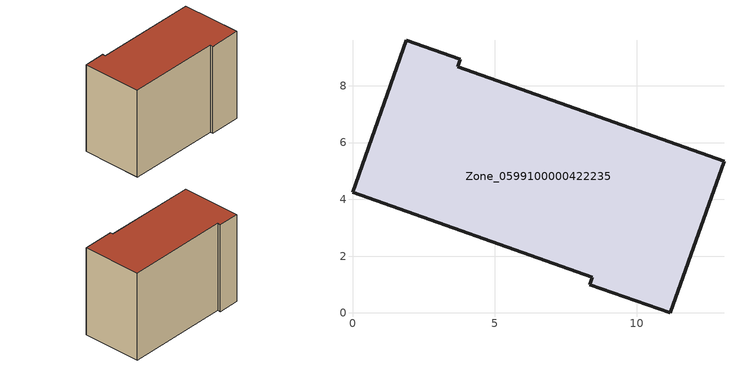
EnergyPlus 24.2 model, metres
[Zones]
Zone_0599100000422235
 floor ground (C_G): 8.35,0.99 8.44,1.25 0,4.25 1.9,9.61 3.8,8.93 3.71,8.67 13.08,5.33 11.18,0 z0.51
 wall outside (C_F): 8.44,1.25 8.35,0.99 11.18,0 13.08,5.33 3.71,8.67 3.8,8.93 1.9,9.61 0,4.25 8.44,1.25 z0.51:9.12
 roof outside (C_R): 1.9,9.61 0,4.25 8.44,1.25 8.35,0.99 11.18,0 13.08,5.33 3.71,8.67 3.8,8.93 z9.12
[BUILDING]
Pand.0599100000422235: North Axis=0; Terrain=City; Loads Convergence Tolerance Value=0.04; Temperature Convergence Tolerance Value=0.4; Solar Distribution=FullExterior; Maximum Number of Warmup Days=25; Minimum Number of Warmup Days=1
[Site:Location]
Rotterdam.The.Hague.AP_ZH_NLD Design_Conditions: Latitude=51.96; Longitude=4.45; Time Zone=1; Elevation=-4.5
[SITE:GROUNDTEMPERATURE:BUILDINGSURFACE]
18, 18, 18, 18, 18, 18, 18, 18, 18, 18, 18, 18
[MATERIAL] Thermal Absorptance=0.9; Solar Absorptance=0.7; Visible Absorptance=0.7
Name | Roughness | Thickness | Conductivity | Density | Specific Heat
G.TI.1992-2005 | MediumSmooth | 0.15 | 0.06 | 540 | 1210
F.TI.1992-2005 | Rough | 0.3 | 0.12 | 1920 | 840
R.TI.1992-2005 | MediumRough | 0.2 | 0.08 | 1500 | 1000
[CONSTRUCTION]
C_G: G.TI.1992-2005
C_F: F.TI.1992-2005
C_R: R.TI.1992-2005
[ZONE]
Zone_0599100000422235: Type=1; Multiplier=1; Ceiling Height=Autocalculate; Volume=Autocalculate; Floor Area=autocalculate; Part of Total Floor Area=Yes
[ZONEINFILTRATION:DESIGNFLOWRATE]
Infil_Zone_0599100000422235: Zone or ZoneList or Space or SpaceList=Zone_0599100000422235; Schedule=AlwaysOn; Design Flow Rate Calculation Method=Flow/Area; Flow Rate per Floor Area=0.0015; Constant Term Coefficient=1; Temperature Term Coefficient=0; Velocity Term Coefficient=0; Velocity Squared Term Coefficient=0
[HVACTEMPLATE:ZONE:IDEALLOADSAIRSYSTEM]
Zone_0599100000422235: Maximum Heating Supply Air Temperature=50; Minimum Cooling Supply Air Temperature=13; Maximum Heating Supply Air Humidity Ratio=0.0156; Minimum Cooling Supply Air Humidity Ratio=0.0077; Heating Limit=NoLimit; Cooling Limit=NoLimit; Dehumidification Control Type=ConstantSensibleHeatRatio; Cooling Sensible Heat Ratio=0.7; Dehumidification Setpoint=60; Humidification Control Type=None; Humidification Setpoint=30; Outdoor Air Method=None; Outdoor Air Flow Rate per Person=0.00944; Outdoor Air Flow Rate per Zone Floor Area=0; Outdoor Air Flow Rate per Zone=0; Demand Controlled Ventilation Type=None; Outdoor Air Economizer Type=NoEconomizer; Heat Recovery Type=None; Sensible Heat Recovery Effectiveness=0.7; Latent Heat Recovery Effectiveness=0.65
[ZONECONTROL:THERMOSTAT]
ThermostatControl_Zone_0599100000422235: Zone or ZoneList=Zone_0599100000422235; Control Type Schedule=DualSetpointControlType; Control 1=Thermostat_Zone_0599100000422235; Temperature Difference Between Cutout And Setpoint=0
[THERMOSTATSETPOINT:DUALSETPOINT]
Thermostat_Zone_0599100000422235: Heating Setpoint Temperature Schedule=HeatingSetpoint_Zone_0599100000422235; Cooling Setpoint Temperature Schedule=CoolingSetpoint_Zone_0599100000422235
[SCHEDULE:COMPACT]
HeatingSetpoint_Zone_0599100000422235: Through: 12/31, For: AllDays, Until: 24:00, 21
CoolingSetpoint_Zone_0599100000422235: Through: 12/31, For: AllDays, Until: 24:00, 24
DualSetpointControlType: Through: 12/31, For: AllDays, Until: 24:00, 4
AlwaysOn: Through: 12/31, For: AllDays, Until: 24:00, 1
